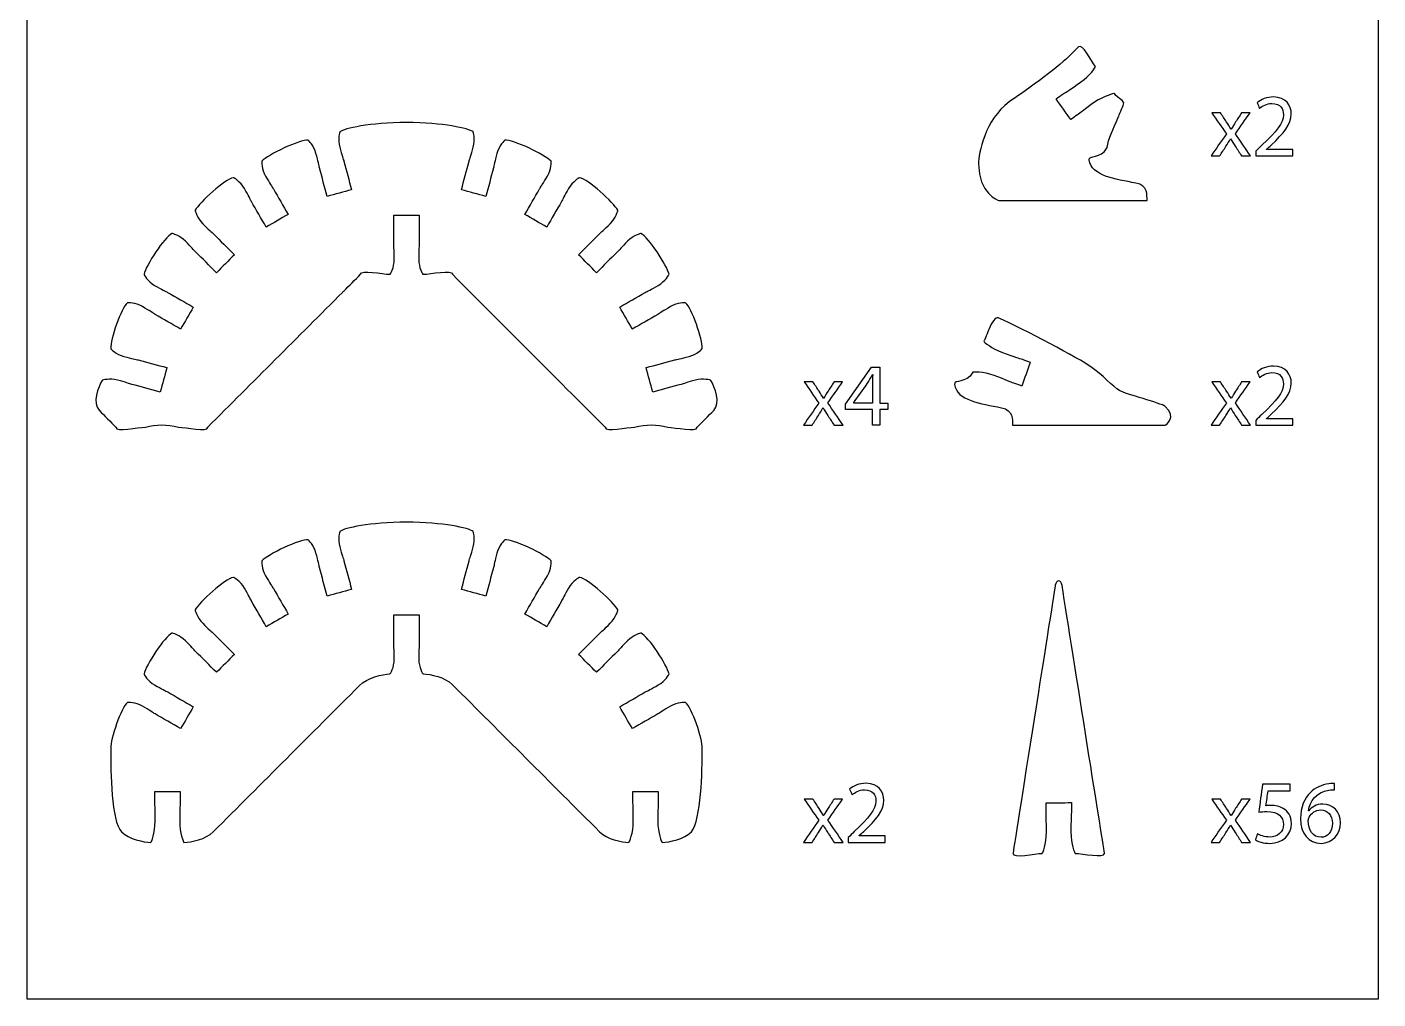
# Model space of a CAD drawing. Extents: x 0 to 160, y 0 to 190.
# Drawn here: x 0.1 to 160.1, y 0.1 to 115.2 of the extents above; entities that cross this region are included whole.
import ezdxf

# ---------------------------------------------------------------- set-up
doc = ezdxf.new("R2010")
doc.units = 0
doc.header["$MEASUREMENT"] = 0
doc.layers.add('DEFAULT', color=18, linetype='CONTINUOUS')

msp = doc.modelspace()

# ---------------------------------------------------------------- linework, layer by layer
at = {"layer": 'DEFAULT', "color": 1}
msp.add_lwpolyline([(160.13, 0.12), (0.13, 0.12), (0.13, 190.12), (160.13, 190.12)], close=True, dxfattribs=at)
at = {"layer": 'DEFAULT', "color": 18}
msp.add_lwpolyline([(100.25, 68.06), (100.25, 69.93), (97.06, 69.93), (97.06, 70.55), (100.13, 74.94), (101.13, 74.94), (101.13, 70.66), (102.09, 70.66), (102.09, 69.93), (101.13, 69.93), (101.13, 68.06)], close=True, dxfattribs=at)
at = {"layer": 'DEFAULT', "color": 1}
for points, knots in [([(132.77, 94.65), (126.92, 94.65), (121.07, 94.65), (115.21, 94.65), (115.21, 94.65), (112.81, 95.52), (112.81, 99.01), (112.81, 100.21), (113.57, 104.23), (116.46, 106.33), (121.09, 109.57), (122.74, 110.85), (124.67, 112.85), (125.1, 113.3), (126.17, 111.22), (126.66, 110.51), (126.7, 110.46), (126.03, 109.46), (124.91, 108.66), (123.77, 107.87), (123.11, 107.46), (122.83, 107.27), (122.55, 107.08), (122.28, 106.89), (122.01, 106.7), (122.58, 105.88), (123.15, 105.06), (123.73, 104.24), (124, 104.43), (124.27, 104.62), (124.54, 104.81), (124.83, 105.01), (125.43, 105.5), (126.56, 106.29), (127.7, 107.08), (128.88, 107.35), (128.91, 107.31), (129.38, 106.63), (130.14, 106.53), (129.99, 106.05), (129.89, 105.76), (129.42, 104.66), (129.39, 104.59), (128.73, 102.98), (128.16, 102.04), (128.06, 100.92), (127.27, 99.51), (125.85, 100.1), (125.92, 99.48), (126.16, 97.54), (129.01, 97.21), (131.45, 96.72), (132.9, 96.43), (132.77, 95.31), (132.77, 94.65)], [1, 1, 1, 1, 50.77, 50.77, 50.77, 51.77, 51.77, 51.77, 52.77, 52.77, 52.77, 53.77, 53.77, 53.77, 54.77, 54.77, 54.77, 55.77, 55.77, 55.77, 56.77, 56.77, 56.77, 57.77, 57.77, 57.77, 58.77, 58.77, 58.77, 59.77, 59.77, 59.77, 60.77, 60.77, 60.77, 61.77, 61.77, 61.77, 62.77, 62.77, 62.77, 63.77, 63.77, 63.77, 64.77, 64.77, 64.77, 65.77, 65.77, 65.77, 66.77, 66.77, 66.77, 67.77, 67.77, 67.77, 67.77]), ([(81.47, 69.81), (80.81, 69.15), (80.14, 68.48), (79.48, 67.82), (79.48, 67.2), (76.87, 67.81), (76, 67.81), (74.71, 68.17), (73.45, 68.17), (72.08, 67.82), (71.21, 67.82), (68.6, 67.2), (68.6, 67.82), (62.57, 73.85), (56.54, 79.88), (50.5, 85.92), (50.5, 86.54), (47.9, 85.92), (47.03, 85.92), (46.97, 85.92), (46.52, 86.7), (46.52, 87.67), (46.52, 88.64), (46.56, 89.18), (46.56, 89.42), (46.56, 90.59), (46.56, 91.75), (46.56, 92.92), (45.57, 92.92), (44.57, 92.92), (43.57, 92.92), (43.57, 91.75), (43.57, 90.59), (43.57, 89.42), (43.57, 89.18), (43.62, 88.64), (43.62, 87.67), (43.62, 86.7), (43.16, 85.92), (43.11, 85.92), (42.24, 85.92), (39.63, 86.54), (39.63, 85.92), (38.97, 85.25), (38.3, 84.59), (37.63, 83.92), (37.6, 83.89), (37.56, 83.85), (37.53, 83.82), (32.19, 78.48), (26.86, 73.15), (21.53, 67.82), (21.53, 67.2), (18.93, 67.82), (18.06, 67.82), (16.69, 68.17), (15.42, 68.17), (14.14, 67.82), (13.27, 67.82), (10.66, 67.2), (10.66, 67.82), (10, 68.48), (9.33, 69.15), (8.67, 69.82), (7.83, 70.65), (8.55, 72.62), (9.03, 73.36), (9.06, 73.4), (9.91, 73.64), (10.85, 73.39), (11.78, 73.14), (12.3, 72.95), (12.53, 72.89), (13.65, 72.59), (14.78, 72.29), (15.91, 71.98), (16.17, 72.95), (16.43, 73.91), (16.68, 74.88), (15.56, 75.18), (14.43, 75.48), (13.3, 75.79), (13.07, 75.85), (12.53, 75.94), (11.6, 76.19), (10.66, 76.44), (10.04, 77.08), (10.04, 77.13), (9.99, 78.17), (11.27, 81.96), (12.03, 82.53), (12.07, 82.57), (12.96, 82.58), (13.8, 82.1), (14.63, 81.61), (15.08, 81.3), (15.29, 81.18), (16.3, 80.6), (17.31, 80.02), (18.32, 79.44), (18.82, 80.3), (19.32, 81.17), (19.82, 82.04), (18.81, 82.62), (17.79, 83.2), (16.78, 83.78), (16.58, 83.9), (16.08, 84.13), (15.24, 84.61), (14.4, 85.1), (13.96, 85.87), (13.98, 85.92), (14.18, 86.94), (16.42, 90.37), (17.29, 90.74), (17.34, 90.76), (18.2, 90.54), (18.89, 89.85), (19.57, 89.17), (19.92, 88.75), (20.09, 88.58), (20.91, 87.76), (21.74, 86.94), (22.57, 86.11), (23.27, 86.82), (23.98, 87.53), (24.68, 88.24), (23.86, 89.06), (23.03, 89.88), (22.21, 90.71), (22.04, 90.87), (21.62, 91.22), (20.94, 91.91), (20.25, 92.59), (20.03, 93.45), (20.05, 93.5), (20.52, 94.43), (23.62, 97.22), (24.56, 97.35), (24.63, 97.35), (25.39, 96.91), (25.87, 96.08), (26.35, 95.25), (26.58, 94.75), (26.7, 94.54), (27.29, 93.53), (27.87, 92.52), (28.45, 91.51), (29.32, 92.01), (30.18, 92.51), (31.05, 93.02), (30.47, 94.02), (29.88, 95.03), (29.3, 96.04), (29.18, 96.25), (28.87, 96.7), (28.38, 97.53), (27.9, 98.37), (27.9, 99.26), (27.94, 99.3), (28.64, 100.07), (32.47, 101.92), (33.42, 101.79), (33.47, 101.79), (34.1, 101.16), (34.35, 100.23), (34.61, 99.3), (34.7, 98.76), (34.76, 98.53), (35.06, 97.4), (35.37, 96.27), (35.67, 95.15), (36.63, 95.41), (37.6, 95.67), (38.56, 95.93), (38.26, 97.05), (37.96, 98.18), (37.66, 99.3), (37.59, 99.54), (37.41, 100.05), (37.16, 100.98), (36.91, 101.92), (37.15, 102.77), (37.19, 102.8), (37.68, 103.18), (40.71, 103.89), (45.07, 103.89), (49.42, 103.89), (52.45, 103.18), (52.95, 102.8), (52.99, 102.77), (53.23, 101.92), (52.98, 100.98), (52.73, 100.05), (52.54, 99.54), (52.48, 99.3), (52.17, 98.18), (51.87, 97.05), (51.57, 95.93), (52.54, 95.67), (53.5, 95.41), (54.47, 95.15), (54.77, 96.27), (55.07, 97.4), (55.37, 98.53), (55.43, 98.76), (55.53, 99.3), (55.78, 100.23), (56.03, 101.16), (56.66, 101.79), (56.72, 101.79), (57.66, 101.92), (61.49, 100.07), (62.19, 99.3), (62.23, 99.26), (62.24, 98.37), (61.75, 97.53), (61.27, 96.7), (60.95, 96.25), (60.83, 96.04), (60.25, 95.03), (59.67, 94.02), (59.08, 93.02), (59.95, 92.51), (60.81, 92.01), (61.68, 91.51), (62.26, 92.52), (62.85, 93.53), (63.43, 94.54), (63.55, 94.75), (63.78, 95.25), (64.26, 96.08), (64.74, 96.91), (65.51, 97.35), (65.57, 97.35), (66.51, 97.22), (69.61, 94.43), (70.08, 93.5), (70.11, 93.45), (69.88, 92.59), (69.2, 91.91), (68.51, 91.22), (68.09, 90.87), (67.93, 90.71), (67.1, 89.88), (66.27, 89.06), (65.45, 88.24), (66.16, 87.53), (66.86, 86.82), (67.57, 86.11), (68.39, 86.94), (69.22, 87.76), (70.05, 88.58), (70.21, 88.75), (70.56, 89.17), (71.25, 89.85), (71.93, 90.54), (72.79, 90.76), (72.84, 90.74), (73.71, 90.37), (75.95, 86.94), (76.16, 85.92), (76.17, 85.87), (75.73, 85.1), (74.89, 84.61), (74.05, 84.13), (73.56, 83.9), (73.35, 83.78), (72.34, 83.2), (71.33, 82.62), (70.32, 82.04), (70.82, 81.17), (71.31, 80.3), (71.81, 79.44), (72.82, 80.02), (73.84, 80.6), (74.85, 81.18), (75.05, 81.3), (75.5, 81.61), (76.34, 82.1), (77.18, 82.58), (78.06, 82.57), (78.11, 82.53), (78.86, 81.96), (80.15, 78.17), (80.09, 77.13), (80.09, 77.08), (79.47, 76.44), (78.53, 76.19), (77.6, 75.94), (77.06, 75.85), (76.83, 75.79), (75.7, 75.48), (74.58, 75.18), (73.45, 74.88), (73.71, 73.91), (73.97, 72.95), (74.23, 71.98), (75.35, 72.29), (76.48, 72.59), (77.61, 72.89), (77.84, 72.95), (78.35, 73.14), (79.28, 73.39), (80.22, 73.64), (81.07, 73.4), (81.11, 73.36), (81.58, 72.62), (82.31, 70.65), (81.47, 69.81)], [1, 1, 1, 1, 2, 2, 2, 3, 3, 3, 4, 4, 4, 5, 5, 5, 6, 6, 6, 7, 7, 7, 8, 8, 8, 9, 9, 9, 18.92, 18.92, 18.92, 27.42, 27.42, 27.42, 37.34, 37.34, 37.34, 38.34, 38.34, 38.34, 39.34, 39.34, 39.34, 40.34, 40.34, 40.34, 41.34, 41.34, 41.34, 42.34, 42.34, 42.34, 43.34, 43.34, 43.34, 44.34, 44.34, 44.34, 45.34, 45.34, 45.34, 46.34, 46.34, 46.34, 47.34, 47.34, 47.34, 48.34, 48.34, 48.34, 49.34, 49.34, 49.34, 50.34, 50.34, 50.34, 51.34, 51.34, 51.34, 52.34, 52.34, 52.34, 53.34, 53.34, 53.34, 54.34, 54.34, 54.34, 55.34, 55.34, 55.34, 56.34, 56.34, 56.34, 57.34, 57.34, 57.34, 58.34, 58.34, 58.34, 59.34, 59.34, 59.34, 60.34, 60.34, 60.34, 61.34, 61.34, 61.34, 62.34, 62.34, 62.34, 63.34, 63.34, 63.34, 64.34, 64.34, 64.34, 65.34, 65.34, 65.34, 66.34, 66.34, 66.34, 67.34, 67.34, 67.34, 68.34, 68.34, 68.34, 69.34, 69.34, 69.34, 70.34, 70.34, 70.34, 71.34, 71.34, 71.34, 72.34, 72.34, 72.34, 73.34, 73.34, 73.34, 74.34, 74.34, 74.34, 75.34, 75.34, 75.34, 76.34, 76.34, 76.34, 77.34, 77.34, 77.34, 78.34, 78.34, 78.34, 79.34, 79.34, 79.34, 80.34, 80.34, 80.34, 81.34, 81.34, 81.34, 82.34, 82.34, 82.34, 83.34, 83.34, 83.34, 84.34, 84.34, 84.34, 85.34, 85.34, 85.34, 86.34, 86.34, 86.34, 87.34, 87.34, 87.34, 88.34, 88.34, 88.34, 89.34, 89.34, 89.34, 90.34, 90.34, 90.34, 91.34, 91.34, 91.34, 92.34, 92.34, 92.34, 93.34, 93.34, 93.34, 94.34, 94.34, 94.34, 95.34, 95.34, 95.34, 96.34, 96.34, 96.34, 97.34, 97.34, 97.34, 98.34, 98.34, 98.34, 99.34, 99.34, 99.34, 100.34, 100.34, 100.34, 101.34, 101.34, 101.34, 102.34, 102.34, 102.34, 103.34, 103.34, 103.34, 104.34, 104.34, 104.34, 105.34, 105.34, 105.34, 106.34, 106.34, 106.34, 107.34, 107.34, 107.34, 108.34, 108.34, 108.34, 109.34, 109.34, 109.34, 110.34, 110.34, 110.34, 111.34, 111.34, 111.34, 112.34, 112.34, 112.34, 113.34, 113.34, 113.34, 114.34, 114.34, 114.34, 115.34, 115.34, 115.34, 116.34, 116.34, 116.34, 117.34, 117.34, 117.34, 118.34, 118.34, 118.34, 119.34, 119.34, 119.34, 120.34, 120.34, 120.34, 121.34, 121.34, 121.34, 122.34, 122.34, 122.34, 123.34, 123.34, 123.34, 124.34, 124.34, 124.34, 125.34, 125.34, 125.34, 126.34, 126.34, 126.34, 127.34, 127.34, 127.34, 128.34, 128.34, 128.34, 129.34, 129.34, 129.34, 129.34]), ([(134.94, 68.06), (128.91, 68.06), (122.87, 68.06), (116.84, 68.06), (116.84, 68.72), (116.97, 69.83), (115.52, 70.13), (113.08, 70.62), (110.23, 70.95), (109.99, 72.89), (109.92, 73.5), (111.34, 72.92), (112.13, 74.32), (112.15, 74.38), (113.35, 74.41), (114.65, 73.94), (115.95, 73.46), (116.67, 73.15), (116.99, 73.04), (117.3, 72.92), (117.61, 72.81), (117.93, 72.69), (118.27, 73.63), (118.61, 74.57), (118.95, 75.51), (118.64, 75.63), (118.32, 75.74), (118.01, 75.86), (117.69, 75.97), (116.94, 76.19), (115.65, 76.66), (114.36, 77.13), (113.46, 77.93), (113.46, 77.99), (113.49, 78.06), (113.96, 79.16), (114.06, 79.45), (114.41, 80.22), (114.82, 80.91), (115.16, 80.76), (118.14, 79.43), (124.8, 75.91), (126.12, 74.98), (127.41, 74.08), (128.79, 72.6), (129.51, 72.16), (130.24, 71.72), (134.42, 70.71), (134.94, 70.26), (136.41, 68.96), (134.94, 68.06), (134.94, 68.06)], [1, 1, 1, 1, 52.3, 52.3, 52.3, 53.3, 53.3, 53.3, 54.3, 54.3, 54.3, 55.3, 55.3, 55.3, 56.3, 56.3, 56.3, 57.3, 57.3, 57.3, 58.3, 58.3, 58.3, 59.3, 59.3, 59.3, 60.3, 60.3, 60.3, 61.3, 61.3, 61.3, 62.3, 62.3, 62.3, 63.3, 63.3, 63.3, 64.3, 64.3, 64.3, 65.3, 65.3, 65.3, 66.3, 66.3, 66.3, 67.3, 67.3, 67.3, 68.3, 68.3, 68.3, 68.3]), ([(75.33, 18.67), (75.28, 18.67), (74.83, 19.79), (74.83, 21.17), (74.83, 22.55), (74.88, 23.33), (74.88, 23.67), (74.88, 24), (74.88, 24.34), (74.88, 24.67), (73.88, 24.67), (72.88, 24.67), (71.88, 24.67), (71.88, 24.34), (71.88, 24), (71.88, 23.67), (71.88, 23.33), (71.93, 22.55), (71.93, 21.17), (71.93, 19.79), (71.47, 18.67), (71.42, 18.67), (70.55, 18.67), (68.81, 19.03), (67.94, 19.91), (62.12, 25.73), (56.31, 31.54), (50.49, 37.36), (49.62, 38.23), (47.9, 38.6), (47.03, 38.61), (46.98, 38.61), (46.52, 39.39), (46.52, 40.36), (46.52, 41.33), (46.57, 41.87), (46.57, 42.11), (46.57, 43.27), (46.57, 44.44), (46.57, 45.61), (45.57, 45.61), (44.57, 45.61), (43.57, 45.61), (43.57, 44.44), (43.57, 43.27), (43.57, 42.11), (43.57, 41.87), (43.62, 41.33), (43.62, 40.36), (43.61, 39.39), (43.17, 38.61), (43.11, 38.61), (42.24, 38.61), (40.38, 38.11), (39.5, 37.23), (33.73, 31.46), (27.95, 25.68), (22.18, 19.91), (21.31, 19.04), (19.58, 18.67), (18.71, 18.67), (18.65, 18.67), (18.21, 19.79), (18.21, 21.17), (18.21, 22.55), (18.26, 23.33), (18.26, 23.67), (18.26, 24), (18.26, 24.34), (18.26, 24.67), (17.26, 24.67), (16.26, 24.67), (15.26, 24.67), (15.26, 24.34), (15.26, 24), (15.26, 23.67), (15.26, 23.33), (15.31, 22.55), (15.3, 21.17), (15.3, 19.79), (14.86, 18.67), (14.8, 18.67), (13.93, 18.67), (12.2, 19.04), (11.33, 19.91), (10.06, 21.19), (10.04, 26.93), (10.04, 29.82), (9.99, 30.86), (11.28, 34.64), (12.03, 35.22), (12.08, 35.25), (12.96, 35.27), (13.8, 34.79), (14.64, 34.3), (15.09, 33.99), (15.29, 33.87), (16.3, 33.29), (17.31, 32.71), (18.32, 32.13), (18.82, 32.99), (19.32, 33.86), (19.82, 34.73), (18.81, 35.31), (17.8, 35.89), (16.79, 36.47), (16.58, 36.59), (16.08, 36.82), (15.24, 37.3), (14.4, 37.78), (13.97, 38.55), (13.98, 38.61), (14.19, 39.63), (16.42, 43.06), (17.29, 43.43), (17.35, 43.45), (18.2, 43.23), (18.89, 42.54), (19.57, 41.86), (19.92, 41.44), (20.09, 41.27), (20.92, 40.45), (21.74, 39.62), (22.57, 38.8), (23.27, 39.51), (23.98, 40.21), (24.69, 40.92), (23.86, 41.74), (23.04, 42.57), (22.21, 43.39), (22.04, 43.56), (21.62, 43.91), (20.94, 44.6), (20.25, 45.28), (20.03, 46.14), (20.05, 46.19), (20.53, 47.12), (23.62, 49.9), (24.56, 50.03), (24.62, 50.03), (25.39, 49.6), (25.87, 48.77), (26.36, 47.93), (26.59, 47.44), (26.71, 47.23), (27.29, 46.22), (27.87, 45.21), (28.46, 44.2), (29.32, 44.7), (30.19, 45.2), (31.06, 45.7), (30.47, 46.71), (29.88, 47.72), (29.3, 48.73), (29.18, 48.94), (28.87, 49.38), (28.38, 50.22), (27.9, 51.06), (27.91, 51.95), (27.94, 51.99), (28.65, 52.76), (32.48, 54.6), (33.42, 54.48), (33.47, 54.47), (34.11, 53.85), (34.35, 52.92), (34.61, 51.98), (34.7, 51.44), (34.76, 51.21), (35.07, 50.09), (35.37, 48.96), (35.67, 47.83), (36.64, 48.09), (37.6, 48.35), (38.57, 48.61), (38.26, 49.74), (37.96, 50.86), (37.66, 51.99), (37.6, 52.22), (37.41, 52.73), (37.16, 53.67), (36.91, 54.6), (37.15, 55.46), (37.19, 55.49), (37.69, 55.87), (40.71, 56.57), (45.07, 56.57), (49.43, 56.57), (52.45, 55.87), (52.95, 55.49), (52.99, 55.46), (53.23, 54.6), (52.98, 53.67), (52.73, 52.73), (52.54, 52.22), (52.48, 51.99), (52.18, 50.86), (51.88, 49.74), (51.57, 48.61), (52.54, 48.35), (53.5, 48.09), (54.47, 47.83), (54.77, 48.96), (55.07, 50.09), (55.38, 51.21), (55.44, 51.44), (55.53, 51.98), (55.78, 52.92), (56.03, 53.85), (56.66, 54.47), (56.72, 54.48), (57.66, 54.6), (61.5, 52.76), (62.2, 51.99), (62.23, 51.95), (62.24, 51.06), (61.75, 50.22), (61.27, 49.38), (60.96, 48.94), (60.84, 48.73), (60.25, 47.72), (59.67, 46.71), (59.09, 45.7), (59.95, 45.2), (60.82, 44.7), (61.68, 44.2), (62.26, 45.21), (62.85, 46.22), (63.43, 47.23), (63.55, 47.44), (63.78, 47.93), (64.27, 48.77), (64.75, 49.6), (65.51, 50.03), (65.58, 50.03), (66.51, 49.9), (69.61, 47.12), (70.09, 46.19), (70.11, 46.14), (69.89, 45.28), (69.2, 44.6), (68.51, 43.91), (68.1, 43.56), (67.92, 43.39), (67.1, 42.57), (66.28, 41.74), (65.45, 40.92), (66.16, 40.21), (66.86, 39.51), (67.57, 38.8), (68.39, 39.62), (69.22, 40.45), (70.05, 41.27), (70.22, 41.44), (70.57, 41.86), (71.25, 42.54), (71.94, 43.23), (72.79, 43.45), (72.85, 43.43), (73.72, 43.06), (75.95, 39.63), (76.16, 38.61), (76.17, 38.55), (75.74, 37.78), (74.89, 37.3), (74.06, 36.82), (73.56, 36.59), (73.35, 36.47), (72.34, 35.89), (71.33, 35.31), (70.32, 34.73), (70.82, 33.86), (71.32, 32.99), (71.82, 32.13), (72.83, 32.71), (73.84, 33.29), (74.85, 33.87), (75.06, 33.99), (75.5, 34.3), (76.34, 34.79), (77.18, 35.27), (78.06, 35.25), (78.11, 35.22), (78.86, 34.64), (80.15, 30.86), (80.1, 29.82), (80.1, 27.02), (79.97, 21.4), (78.81, 19.91), (77.94, 19.04), (76.21, 18.67), (75.33, 18.67)], [1, 1, 1, 1, 2, 2, 2, 3, 3, 3, 5.83, 5.83, 5.83, 14.33, 14.33, 14.33, 17.16, 17.16, 17.16, 18.16, 18.16, 18.16, 19.16, 19.16, 19.16, 20.16, 20.16, 20.16, 21.16, 21.16, 21.16, 22.16, 22.16, 22.16, 23.16, 23.16, 23.16, 24.16, 24.16, 24.16, 34.08, 34.08, 34.08, 42.58, 42.58, 42.58, 52.5, 52.5, 52.5, 53.5, 53.5, 53.5, 54.5, 54.5, 54.5, 55.5, 55.5, 55.5, 124.952028, 124.952028, 124.952028, 125.952028, 125.952028, 125.952028, 126.952028, 126.952028, 126.952028, 127.952028, 127.952028, 127.952028, 130.782028, 130.782028, 130.782028, 139.282028, 139.282028, 139.282028, 142.112028, 142.112028, 142.112028, 143.112028, 143.112028, 143.112028, 144.112028, 144.112028, 144.112028, 145.112028, 145.112028, 145.112028, 146.112028, 146.112028, 146.112028, 147.112028, 147.112028, 147.112028, 148.112028, 148.112028, 148.112028, 149.112028, 149.112028, 149.112028, 150.112028, 150.112028, 150.112028, 151.112028, 151.112028, 151.112028, 152.112028, 152.112028, 152.112028, 153.112028, 153.112028, 153.112028, 154.112028, 154.112028, 154.112028, 155.112028, 155.112028, 155.112028, 156.112028, 156.112028, 156.112028, 157.112028, 157.112028, 157.112028, 158.112028, 158.112028, 158.112028, 159.112028, 159.112028, 159.112028, 160.112028, 160.112028, 160.112028, 161.112028, 161.112028, 161.112028, 162.112028, 162.112028, 162.112028, 163.112028, 163.112028, 163.112028, 164.112028, 164.112028, 164.112028, 165.112028, 165.112028, 165.112028, 166.112028, 166.112028, 166.112028, 167.112028, 167.112028, 167.112028, 168.112028, 168.112028, 168.112028, 169.112028, 169.112028, 169.112028, 170.112028, 170.112028, 170.112028, 171.112028, 171.112028, 171.112028, 172.112028, 172.112028, 172.112028, 173.112028, 173.112028, 173.112028, 174.112028, 174.112028, 174.112028, 175.112028, 175.112028, 175.112028, 176.112028, 176.112028, 176.112028, 177.112028, 177.112028, 177.112028, 178.112028, 178.112028, 178.112028, 179.112028, 179.112028, 179.112028, 180.112028, 180.112028, 180.112028, 181.112028, 181.112028, 181.112028, 182.112028, 182.112028, 182.112028, 183.112028, 183.112028, 183.112028, 184.112028, 184.112028, 184.112028, 185.112028, 185.112028, 185.112028, 186.112028, 186.112028, 186.112028, 187.112028, 187.112028, 187.112028, 188.112028, 188.112028, 188.112028, 189.112028, 189.112028, 189.112028, 190.112028, 190.112028, 190.112028, 191.112028, 191.112028, 191.112028, 192.112028, 192.112028, 192.112028, 193.112028, 193.112028, 193.112028, 194.112028, 194.112028, 194.112028, 195.112028, 195.112028, 195.112028, 196.112028, 196.112028, 196.112028, 197.112028, 197.112028, 197.112028, 198.112028, 198.112028, 198.112028, 199.112028, 199.112028, 199.112028, 200.112028, 200.112028, 200.112028, 201.112028, 201.112028, 201.112028, 202.112028, 202.112028, 202.112028, 203.112028, 203.112028, 203.112028, 204.112028, 204.112028, 204.112028, 205.112028, 205.112028, 205.112028, 206.112028, 206.112028, 206.112028, 207.112028, 207.112028, 207.112028, 208.112028, 208.112028, 208.112028, 209.112028, 209.112028, 209.112028, 210.112028, 210.112028, 210.112028, 211.112028, 211.112028, 211.112028, 212.112028, 212.112028, 212.112028, 213.112028, 213.112028, 213.112028, 214.112028, 214.112028, 214.112028, 214.112028]), ([(127.74, 17.36), (127.72, 16.75), (125.13, 17.36), (124.27, 17.36), (124.21, 17.36), (123.76, 18.48), (123.76, 19.86), (123.76, 21.25), (123.81, 22.02), (123.81, 22.36), (123.81, 22.7), (123.81, 23.03), (123.81, 23.37), (122.81, 23.36), (121.81, 23.36), (120.81, 23.36), (120.81, 23.03), (120.81, 22.7), (120.81, 22.36), (120.81, 22.02), (120.86, 21.25), (120.86, 19.87), (120.86, 18.48), (120.42, 17.36), (120.36, 17.36), (119.5, 17.36), (116.92, 16.75), (116.89, 17.35), (116.89, 17.36), (121.9, 49.11), (121.91, 49.13), (121.96, 49.41), (122.09, 49.62), (122.3, 49.62), (122.53, 49.62), (122.66, 49.39), (122.71, 49.09), (123.96, 41.16), (127.74, 17.36), (127.74, 17.36)], [1, 1, 1, 1, 2, 2, 2, 3, 3, 3, 4, 4, 4, 6.84, 6.84, 6.84, 7.84, 7.84, 7.84, 10.67, 10.67, 10.67, 11.67, 11.67, 11.67, 12.67, 12.67, 12.67, 13.67, 13.67, 13.67, 14.67, 14.67, 14.67, 15.67, 15.67, 15.67, 16.67, 16.67, 16.67, 17.67, 17.67, 17.67, 17.67])]:
    msp.add_open_spline(points, degree=3, knots=knots, dxfattribs=at)
at = {"layer": 'DEFAULT', "color": 18}
for points, knots in [([(145.64, 99.93), (145.64, 100.12), (145.64, 100.31), (145.64, 100.5), (145.88, 100.73), (146.13, 100.97), (146.37, 101.21), (148.12, 102.88), (148.92, 103.77), (148.93, 104.81), (148.93, 105.5), (148.59, 106.15), (147.56, 106.15), (146.94, 106.15), (146.42, 105.83), (146.1, 105.57), (146.01, 105.79), (145.91, 106), (145.81, 106.22), (146.28, 106.63), (146.96, 106.92), (147.75, 106.92), (149.24, 106.92), (149.86, 105.91), (149.86, 104.92), (149.86, 103.65), (148.94, 102.63), (147.49, 101.23), (147.31, 101.06), (147.12, 100.89), (146.94, 100.72), (146.94, 100.71), (146.94, 100.71), (146.94, 100.7), (147.97, 100.7), (149, 100.7), (150.03, 100.7), (150.03, 100.44), (150.03, 100.18), (150.03, 99.93), (148.57, 99.93), (147.1, 99.93), (145.64, 99.93)], [12.449, 12.449, 12.449, 12.449, 14.069, 14.069, 14.069, 16.954308, 16.954308, 16.954308, 17.954308, 17.954308, 17.954308, 18.954308, 18.954308, 18.954308, 19.954308, 19.954308, 19.954308, 21.99519, 21.99519, 21.99519, 22.99519, 22.99519, 22.99519, 23.99519, 23.99519, 23.99519, 24.99519, 24.99519, 24.99519, 27.118206, 27.118206, 27.118206, 27.178206, 27.178206, 27.178206, 35.937206, 35.937206, 35.937206, 38.127206, 38.127206, 38.127206, 50.576206, 50.576206, 50.576206, 50.576206]), ([(141.47, 105.05), (141.71, 104.68), (141.96, 104.32), (142.2, 103.95), (142.39, 103.66), (142.55, 103.4), (142.72, 103.11), (142.73, 103.11), (142.74, 103.11), (142.75, 103.11), (142.92, 103.42), (143.09, 103.68), (143.26, 103.96), (143.5, 104.32), (143.74, 104.69), (143.98, 105.05), (144.31, 105.05), (144.65, 105.05), (144.98, 105.05), (144.4, 104.22), (143.82, 103.4), (143.24, 102.57), (143.84, 101.69), (144.43, 100.81), (145.03, 99.93), (144.68, 99.93), (144.33, 99.93), (143.98, 99.93), (143.73, 100.31), (143.48, 100.7), (143.23, 101.08), (143.02, 101.38), (142.85, 101.66), (142.67, 101.97), (142.67, 101.97), (142.66, 101.97), (142.65, 101.97), (142.48, 101.66), (142.3, 101.39), (142.11, 101.08), (141.87, 100.7), (141.62, 100.31), (141.37, 99.93), (141.03, 99.93), (140.69, 99.93), (140.35, 99.93), (140.95, 100.8), (141.56, 101.67), (142.17, 102.54), (141.59, 103.38), (141.01, 104.21), (140.43, 105.05), (140.78, 105.05), (141.12, 105.05), (141.47, 105.05)], [0, 0, 0, 0, 3.744236, 3.744236, 3.744236, 4.744236, 4.744236, 4.744236, 4.835236, 4.835236, 4.835236, 5.835236, 5.835236, 5.835236, 9.537346, 9.537346, 9.537346, 12.387346, 12.387346, 12.387346, 20.976467, 20.976467, 20.976467, 30.045635, 30.045635, 30.045635, 33.045635, 33.045635, 33.045635, 36.947627, 36.947627, 36.947627, 37.947627, 37.947627, 37.947627, 38.008627, 38.008627, 38.008627, 39.008627, 39.008627, 39.008627, 42.894872, 42.894872, 42.894872, 45.804872, 45.804872, 45.804872, 54.834473, 54.834473, 54.834473, 63.480204, 63.480204, 63.480204, 66.419204, 66.419204, 66.419204, 66.419204]), ([(100.25, 70.66), (100.25, 71.43), (100.25, 72.19), (100.25, 72.96), (100.25, 73.32), (100.26, 73.68), (100.28, 74.04), (100.27, 74.04), (100.26, 74.04), (100.25, 74.04), (100.04, 73.64), (99.87, 73.34), (99.68, 73.02), (99.12, 72.24), (98.56, 71.46), (98, 70.68), (98, 70.68), (98, 70.67), (98, 70.66), (98.75, 70.66), (99.5, 70.66), (100.25, 70.66)], [6.39, 6.39, 6.39, 6.39, 12.9, 12.9, 12.9, 13.9, 13.9, 13.9, 13.99, 13.99, 13.99, 14.99, 14.99, 14.99, 23.156795, 23.156795, 23.156795, 23.216795, 23.216795, 23.216795, 29.606795, 29.606795, 29.606795, 29.606795]), ([(145.64, 68.06), (145.64, 68.25), (145.64, 68.44), (145.64, 68.63), (145.88, 68.87), (146.13, 69.1), (146.37, 69.34), (148.12, 71.01), (148.92, 71.9), (148.93, 72.94), (148.93, 73.64), (148.59, 74.28), (147.56, 74.28), (146.94, 74.28), (146.42, 73.96), (146.1, 73.7), (146.01, 73.92), (145.91, 74.14), (145.81, 74.36), (146.28, 74.76), (146.96, 75.05), (147.75, 75.05), (149.24, 75.05), (149.86, 74.04), (149.86, 73.05), (149.86, 71.78), (148.94, 70.76), (147.49, 69.36), (147.31, 69.19), (147.12, 69.02), (146.94, 68.85), (146.94, 68.85), (146.94, 68.84), (146.94, 68.83), (147.97, 68.83), (149, 68.83), (150.03, 68.83), (150.03, 68.57), (150.03, 68.32), (150.03, 68.06), (148.57, 68.06), (147.1, 68.06), (145.64, 68.06)], [12.449, 12.449, 12.449, 12.449, 14.069, 14.069, 14.069, 16.954308, 16.954308, 16.954308, 17.954308, 17.954308, 17.954308, 18.954308, 18.954308, 18.954308, 19.954308, 19.954308, 19.954308, 21.99519, 21.99519, 21.99519, 22.99519, 22.99519, 22.99519, 23.99519, 23.99519, 23.99519, 24.99519, 24.99519, 24.99519, 27.118206, 27.118206, 27.118206, 27.178206, 27.178206, 27.178206, 35.937206, 35.937206, 35.937206, 38.127206, 38.127206, 38.127206, 50.576206, 50.576206, 50.576206, 50.576206]), ([(93.2, 73.18), (93.45, 72.81), (93.69, 72.45), (93.93, 72.08), (94.12, 71.8), (94.28, 71.53), (94.45, 71.24), (94.46, 71.24), (94.47, 71.24), (94.48, 71.24), (94.65, 71.55), (94.82, 71.82), (94.99, 72.09), (95.23, 72.45), (95.47, 72.82), (95.71, 73.18), (96.05, 73.18), (96.38, 73.18), (96.72, 73.18), (96.14, 72.36), (95.55, 71.53), (94.97, 70.7), (95.57, 69.82), (96.17, 68.94), (96.77, 68.06), (96.42, 68.06), (96.06, 68.06), (95.71, 68.06), (95.46, 68.44), (95.21, 68.83), (94.96, 69.21), (94.76, 69.51), (94.59, 69.79), (94.41, 70.1), (94.4, 70.1), (94.4, 70.1), (94.39, 70.1), (94.22, 69.79), (94.04, 69.52), (93.85, 69.21), (93.6, 68.83), (93.36, 68.44), (93.11, 68.06), (92.77, 68.06), (92.42, 68.06), (92.08, 68.06), (92.69, 68.93), (93.3, 69.8), (93.9, 70.67), (93.32, 71.51), (92.75, 72.35), (92.17, 73.18), (92.51, 73.18), (92.86, 73.18), (93.2, 73.18)], [0, 0, 0, 0, 3.744236, 3.744236, 3.744236, 4.744236, 4.744236, 4.744236, 4.835236, 4.835236, 4.835236, 5.835236, 5.835236, 5.835236, 9.537897, 9.537897, 9.537897, 12.387897, 12.387897, 12.387897, 20.977594, 20.977594, 20.977594, 30.046762, 30.046762, 30.046762, 33.045762, 33.045762, 33.045762, 36.948299, 36.948299, 36.948299, 37.948299, 37.948299, 37.948299, 38.008299, 38.008299, 38.008299, 39.008299, 39.008299, 39.008299, 42.894544, 42.894544, 42.894544, 45.804544, 45.804544, 45.804544, 54.834146, 54.834146, 54.834146, 63.480445, 63.480445, 63.480445, 66.420445, 66.420445, 66.420445, 66.420445]), ([(141.47, 73.18), (141.71, 72.81), (141.96, 72.45), (142.2, 72.08), (142.39, 71.8), (142.55, 71.53), (142.72, 71.24), (142.73, 71.24), (142.74, 71.24), (142.75, 71.24), (142.92, 71.55), (143.09, 71.82), (143.26, 72.09), (143.5, 72.45), (143.74, 72.82), (143.98, 73.18), (144.31, 73.18), (144.65, 73.18), (144.98, 73.18), (144.4, 72.36), (143.82, 71.53), (143.24, 70.7), (143.84, 69.82), (144.43, 68.94), (145.03, 68.06), (144.68, 68.06), (144.33, 68.06), (143.98, 68.06), (143.73, 68.44), (143.48, 68.83), (143.23, 69.21), (143.02, 69.51), (142.85, 69.79), (142.67, 70.1), (142.67, 70.1), (142.66, 70.1), (142.65, 70.1), (142.48, 69.79), (142.3, 69.52), (142.11, 69.21), (141.87, 68.83), (141.62, 68.44), (141.37, 68.06), (141.03, 68.06), (140.69, 68.06), (140.35, 68.06), (140.95, 68.93), (141.56, 69.8), (142.17, 70.67), (141.59, 71.51), (141.01, 72.35), (140.43, 73.18), (140.78, 73.18), (141.12, 73.18), (141.47, 73.18)], [0, 0, 0, 0, 3.744236, 3.744236, 3.744236, 4.744236, 4.744236, 4.744236, 4.835236, 4.835236, 4.835236, 5.835236, 5.835236, 5.835236, 9.537346, 9.537346, 9.537346, 12.387346, 12.387346, 12.387346, 20.976467, 20.976467, 20.976467, 30.045635, 30.045635, 30.045635, 33.045635, 33.045635, 33.045635, 36.947627, 36.947627, 36.947627, 37.947627, 37.947627, 37.947627, 38.008627, 38.008627, 38.008627, 39.008627, 39.008627, 39.008627, 42.894872, 42.894872, 42.894872, 45.804872, 45.804872, 45.804872, 54.834473, 54.834473, 54.834473, 63.480204, 63.480204, 63.480204, 66.419204, 66.419204, 66.419204, 66.419204]), ([(97.37, 18.67), (97.37, 18.86), (97.37, 19.05), (97.37, 19.24), (97.62, 19.48), (97.86, 19.71), (98.1, 19.95), (99.86, 21.62), (100.65, 22.51), (100.67, 23.55), (100.67, 24.24), (100.33, 24.89), (99.3, 24.89), (98.68, 24.89), (98.16, 24.57), (97.84, 24.31), (97.74, 24.53), (97.64, 24.75), (97.54, 24.96), (98.02, 25.37), (98.7, 25.66), (99.49, 25.66), (100.97, 25.66), (101.6, 24.65), (101.6, 23.66), (101.6, 22.39), (100.68, 21.37), (99.23, 19.97), (99.04, 19.8), (98.86, 19.63), (98.68, 19.46), (98.68, 19.45), (98.68, 19.45), (98.68, 19.44), (99.71, 19.44), (100.74, 19.44), (101.77, 19.44), (101.77, 19.18), (101.77, 18.92), (101.77, 18.67), (100.3, 18.67), (98.84, 18.67), (97.37, 18.67)], [12.449, 12.449, 12.449, 12.449, 14.069, 14.069, 14.069, 16.954308, 16.954308, 16.954308, 17.954308, 17.954308, 17.954308, 18.954308, 18.954308, 18.954308, 19.954308, 19.954308, 19.954308, 21.99519, 21.99519, 21.99519, 22.99519, 22.99519, 22.99519, 23.99519, 23.99519, 23.99519, 24.99519, 24.99519, 24.99519, 27.117528, 27.117528, 27.117528, 27.178528, 27.178528, 27.178528, 35.937528, 35.937528, 35.937528, 38.126528, 38.126528, 38.126528, 50.575528, 50.575528, 50.575528, 50.575528]), ([(154.99, 24.89), (154.8, 24.9), (154.56, 24.89), (154.3, 24.85), (152.83, 24.6), (152.06, 23.54), (151.9, 22.4), (151.91, 22.4), (151.92, 22.4), (151.94, 22.4), (152.26, 22.84), (152.83, 23.2), (153.6, 23.2), (154.81, 23.2), (155.67, 22.32), (155.67, 20.97), (155.67, 19.72), (154.81, 18.55), (153.38, 18.55), (151.91, 18.55), (150.95, 19.69), (150.95, 21.48), (150.95, 22.84), (151.44, 23.91), (152.12, 24.58), (152.69, 25.14), (153.45, 25.49), (154.32, 25.6), (154.59, 25.64), (154.82, 25.65), (154.99, 25.65), (154.99, 25.4), (154.99, 25.14), (154.99, 24.89)], [2.16, 2.16, 2.16, 2.16, 3.16, 3.16, 3.16, 4.16, 4.16, 4.16, 4.251, 4.251, 4.251, 5.251, 5.251, 5.251, 6.251, 6.251, 6.251, 7.251, 7.251, 7.251, 8.251, 8.251, 8.251, 9.251, 9.251, 9.251, 10.251, 10.251, 10.251, 11.251, 11.251, 11.251, 13.411, 13.411, 13.411, 13.411]), ([(149.74, 24.76), (148.87, 24.76), (147.99, 24.76), (147.12, 24.76), (147.03, 24.17), (146.94, 23.58), (146.86, 23), (147.01, 23.02), (147.16, 23.04), (147.42, 23.04), (147.95, 23.04), (148.47, 22.92), (148.9, 22.67), (149.44, 22.36), (149.88, 21.77), (149.88, 20.9), (149.88, 19.56), (148.81, 18.55), (147.32, 18.55), (146.57, 18.55), (145.93, 18.76), (145.61, 18.97), (145.68, 19.21), (145.76, 19.45), (145.84, 19.68), (146.12, 19.51), (146.69, 19.3), (147.31, 19.3), (148.19, 19.3), (148.94, 19.87), (148.94, 20.79), (148.93, 21.68), (148.34, 22.32), (146.96, 22.32), (146.57, 22.32), (146.26, 22.28), (146.01, 22.24), (146.16, 23.35), (146.3, 24.45), (146.45, 25.55), (147.55, 25.55), (148.65, 25.55), (149.74, 25.55), (149.74, 25.29), (149.74, 25.02), (149.74, 24.76)], [2.22, 2.22, 2.22, 2.22, 9.66, 9.66, 9.66, 14.725827, 14.725827, 14.725827, 15.725827, 15.725827, 15.725827, 16.725827, 16.725827, 16.725827, 17.725827, 17.725827, 17.725827, 18.725827, 18.725827, 18.725827, 19.725827, 19.725827, 19.725827, 21.841724, 21.841724, 21.841724, 22.841724, 22.841724, 22.841724, 23.841724, 23.841724, 23.841724, 24.841724, 24.841724, 24.841724, 25.841724, 25.841724, 25.841724, 35.286151, 35.286151, 35.286151, 44.616151, 44.616151, 44.616151, 46.836151, 46.836151, 46.836151, 46.836151]), ([(93.2, 23.79), (93.45, 23.42), (93.69, 23.06), (93.93, 22.69), (94.12, 22.4), (94.28, 22.14), (94.45, 21.85), (94.46, 21.85), (94.47, 21.85), (94.48, 21.85), (94.65, 22.16), (94.82, 22.42), (94.99, 22.7), (95.23, 23.06), (95.47, 23.43), (95.71, 23.79), (96.05, 23.79), (96.38, 23.79), (96.72, 23.79), (96.14, 22.96), (95.55, 22.14), (94.97, 21.31), (95.57, 20.43), (96.17, 19.55), (96.77, 18.67), (96.42, 18.67), (96.06, 18.67), (95.71, 18.67), (95.46, 19.05), (95.21, 19.44), (94.96, 19.82), (94.76, 20.12), (94.59, 20.4), (94.41, 20.71), (94.4, 20.71), (94.4, 20.71), (94.39, 20.71), (94.22, 20.4), (94.04, 20.13), (93.85, 19.82), (93.6, 19.44), (93.36, 19.05), (93.11, 18.67), (92.77, 18.67), (92.42, 18.67), (92.08, 18.67), (92.69, 19.54), (93.3, 20.41), (93.9, 21.28), (93.32, 22.12), (92.75, 22.95), (92.17, 23.79), (92.51, 23.79), (92.86, 23.79), (93.2, 23.79)], [0, 0, 0, 0, 3.744236, 3.744236, 3.744236, 4.744236, 4.744236, 4.744236, 4.835236, 4.835236, 4.835236, 5.835236, 5.835236, 5.835236, 9.537897, 9.537897, 9.537897, 12.387897, 12.387897, 12.387897, 20.977594, 20.977594, 20.977594, 30.046762, 30.046762, 30.046762, 33.045762, 33.045762, 33.045762, 36.948299, 36.948299, 36.948299, 37.948299, 37.948299, 37.948299, 38.008299, 38.008299, 38.008299, 39.008299, 39.008299, 39.008299, 42.894544, 42.894544, 42.894544, 45.804544, 45.804544, 45.804544, 54.834146, 54.834146, 54.834146, 63.480445, 63.480445, 63.480445, 66.420445, 66.420445, 66.420445, 66.420445]), ([(141.47, 23.79), (141.71, 23.42), (141.96, 23.06), (142.2, 22.69), (142.39, 22.4), (142.55, 22.14), (142.72, 21.85), (142.73, 21.85), (142.74, 21.85), (142.75, 21.85), (142.92, 22.16), (143.09, 22.42), (143.26, 22.7), (143.5, 23.06), (143.74, 23.43), (143.98, 23.79), (144.31, 23.79), (144.65, 23.79), (144.98, 23.79), (144.4, 22.96), (143.82, 22.14), (143.24, 21.31), (143.84, 20.43), (144.43, 19.55), (145.03, 18.67), (144.68, 18.67), (144.33, 18.67), (143.98, 18.67), (143.73, 19.05), (143.48, 19.44), (143.23, 19.82), (143.02, 20.12), (142.85, 20.4), (142.67, 20.71), (142.67, 20.71), (142.66, 20.71), (142.65, 20.71), (142.48, 20.4), (142.3, 20.13), (142.11, 19.82), (141.87, 19.44), (141.62, 19.05), (141.37, 18.67), (141.03, 18.67), (140.69, 18.67), (140.35, 18.67), (140.95, 19.54), (141.56, 20.41), (142.17, 21.28), (141.59, 22.12), (141.01, 22.95), (140.43, 23.79), (140.78, 23.79), (141.12, 23.79), (141.47, 23.79)], [0, 0, 0, 0, 3.744236, 3.744236, 3.744236, 4.744236, 4.744236, 4.744236, 4.834236, 4.834236, 4.834236, 5.834236, 5.834236, 5.834236, 9.536897, 9.536897, 9.536897, 12.386897, 12.386897, 12.386897, 20.976594, 20.976594, 20.976594, 30.045762, 30.045762, 30.045762, 33.044762, 33.044762, 33.044762, 36.948137, 36.948137, 36.948137, 37.948137, 37.948137, 37.948137, 38.008137, 38.008137, 38.008137, 39.008137, 39.008137, 39.008137, 42.895224, 42.895224, 42.895224, 45.805224, 45.805224, 45.805224, 54.835646, 54.835646, 54.835646, 63.480554, 63.480554, 63.480554, 66.419554, 66.419554, 66.419554, 66.419554]), ([(154.73, 20.92), (154.73, 21.91), (154.17, 22.5), (153.31, 22.5), (152.75, 22.5), (152.23, 22.15), (151.98, 21.65), (151.91, 21.55), (151.87, 21.41), (151.87, 21.24), (151.89, 20.11), (152.41, 19.27), (153.38, 19.27), (154.19, 19.27), (154.73, 19.94), (154.73, 20.92)], [1, 1, 1, 1, 2, 2, 2, 3, 3, 3, 4, 4, 4, 5, 5, 5, 6, 6, 6, 6])]:
    msp.add_open_spline(points, degree=3, knots=knots, dxfattribs=at)

doc.saveas('drawing.dxf')
